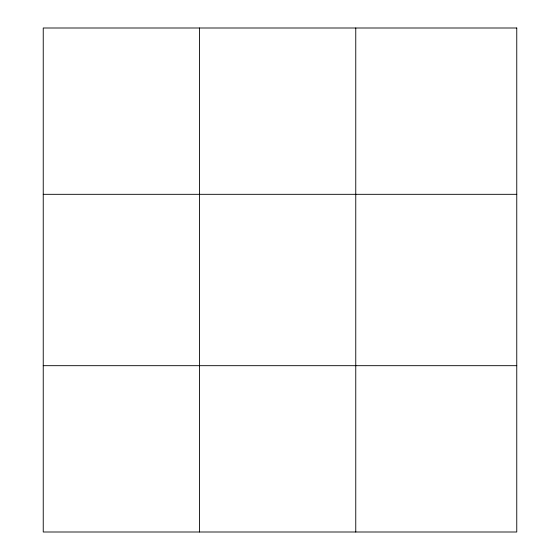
<?xml version="1.0" encoding="UTF-8"?>
<svg xmlns="http://www.w3.org/2000/svg" width="560" height="560" viewBox="0 0 560 560"><rect width="100%" height="100%" fill="white"/><g stroke="black" fill="none" stroke-linecap="round" stroke-linejoin="round"><path stroke-width="0.84" d="M199.5 28L199.5 532M355.761 28L355.761 532M43.239 194.32L516.761 194.32M43.239 365.68L516.761 365.68M516.761 28L516.761 532L43.239 532L43.239 28L516.761 28"/></g></svg>
